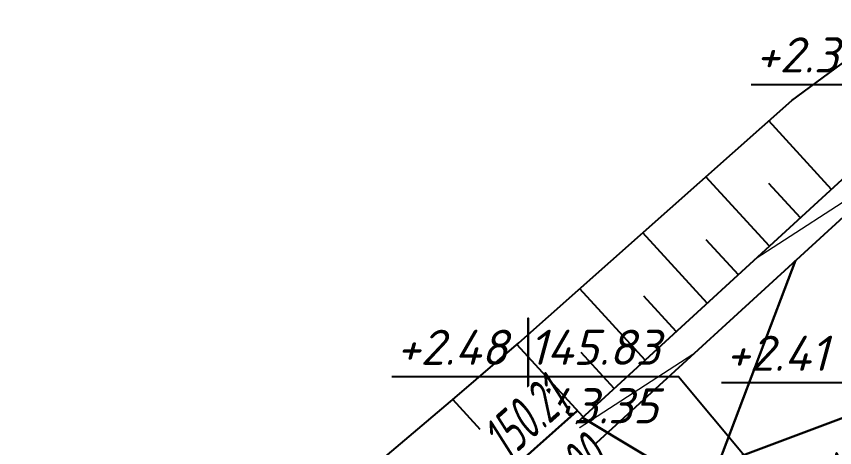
# Model space of a CAD drawing. Header units: metres. Extents: x 2302534 to 2308412, y 452340 to 454783.
# Drawn here: x 2308006.93 to 2308036.07, y 454454.41 to 454469.78 of the extents above; entities that cross this region are included whole.
import ezdxf

# ---------------------------------------------------------------- set-up
doc = ezdxf.new("R2010")
doc.units = ezdxf.units.M
for name, color, linetype in [('АД_серый', 250, 'Continuous'), ('ВП АД', 7, 'Continuous'), ('ГП_здания', 7, 'Continuous'), ('ГП_ПЗМ', 7, 'Continuous'), ('ГП_ПЗМ @ 0.5 (1)', 7, 'Continuous'), ('ГП_Размеры проезд', 7, 'Continuous')]:
    doc.layers.add(name, color=color, linetype=linetype)
doc.layers.add('ГП_АД том 3.2.6', color=250, linetype='Continuous', lineweight=40)
doc.styles.add('ASML', font='isocpeui.ttf')
doc.styles.add('Ck_rus', font='isocpeur.ttf', dxfattribs={"width": 0.8, "oblique": 15, "height": 2.5})
doc.styles.add('СПДС', font='isocpeur.ttf')
doc.styles.add('СПДС 1.25 курсив для М500', font='isocpeui.ttf', dxfattribs={"width": 0.6, "height": 1.25})
doc.dimstyles.new('Ck_Линейный р-р', dxfattribs={"dimscale": 0, "dimtxt": 2.5, "dimasz": 1, "dimexe": 0.5, "dimexo": 0.5, "dimtad": 1, "dimzin": 1, "dimtxsty": 'Ck_rus', "dimblk": 'OBLIQUE', "dimcen": 0, "dimdle": 0.1, "dimadec": 0, "dimazin": 0, "dimtfac": 1, "dimtofl": 0, "dimtmove": 1, "dimatfit": 3, "dimfxl": 1, "dimarcsym": 0})

# ---------------------------------------------------------------- blocks, each defined once
blk = doc.blocks.new('АД 3.2.6')
at = {"layer": 'АД_серый'}
h = blk.add_hatch(dxfattribs=at)
h.set_pattern_fill('ANSI37', color=256, scale=0.25)
h.set_pattern_definition([(45, (-2306981.54755, -453219.10406), (-0.56126600757, 0.56126600757), []), (135, (-2306981.54755, -453219.10406), (-0.56126600757, -0.56126600757), [])])
edge = h.paths.add_edge_path()
edge.add_line((1447.455, 1552.309), (1448.993, 1553.496))
edge.add_line((1448.993, 1553.496), (1448.069, 1554.678))
edge.add_line((1448.069, 1554.678), (1446.517, 1553.48))
edge.add_arc((1539.264, 1427.399), 156.52, 126.33875, 128.59765)
edge.add_line((1441.62, 1549.726), (1440.286, 1548.661))
edge.add_line((1440.286, 1548.661), (1432.438, 1542.427))
edge.add_line((1432.438, 1542.427), (1424.532, 1535.683))
edge.add_line((1424.532, 1535.683), (1399.624, 1514.545))
edge.add_line((1399.624, 1514.545), (1338.629, 1462.78))
edge.add_line((1338.629, 1462.78), (1277.634, 1411.016))
edge.add_arc((2570.054, -111.698), 1997.25, 130.323304, 132.475114)
edge.add_line((1221.371, 1361.415), (1158.76, 1304.093))
edge.add_line((1158.76, 1304.093), (1121.882, 1270.33))
edge.add_line((1121.882, 1270.33), (1072.465, 1225.087))
edge.add_line((1072.465, 1225.087), (1074.584, 1224.993))
edge.add_line((1074.584, 1224.993), (1122.895, 1269.223))
edge.add_line((1122.895, 1269.223), (1159.773, 1302.987))
edge.add_line((1159.773, 1302.987), (1222.384, 1360.309))
edge.add_arc((2570.054, -111.698), 1995.75, 130.323304, 132.475114, ccw=False)
edge.add_line((1278.604, 1409.872), (1339.6, 1461.637))
edge.add_line((1339.6, 1461.637), (1400.595, 1513.401))
edge.add_line((1400.595, 1513.401), (1433.38, 1541.224))
edge.add_line((1433.38, 1541.224), (1441.269, 1547.527))
edge.add_line((1441.269, 1547.527), (1442.568, 1548.565))
edge.add_arc((1539.19, 1427.498), 154.897, 126.31553, 128.59291, ccw=False)
for p, q in [((1075.967, 1241.851, 144.46), (1073.73, 1244.294, 144.46)), ((1073.754, 1239.825, 144.46), (1071.487, 1242.302, 144.46)), ((1074.86, 1240.838, 144.46), (1073.734, 1242.068, 144.46)), ((1071.541, 1237.799, 144.46), (1069.244, 1240.309, 144.46)), ((1072.648, 1238.812, 144.46), (1071.506, 1240.059, 144.46)), ((1069.329, 1235.774, 144.46), (1067.001, 1238.316, 144.46)), ((1070.435, 1236.786, 144.46), (1069.279, 1238.049, 144.46)), ((1067.116, 1233.748, 144.46), (1064.757, 1236.324, 144.46)), ((1068.222, 1234.761, 144.46), (1067.051, 1236.04, 144.46)), ((1064.903, 1231.721, 144.46), (1062.478, 1234.368, 144.46)), ((1066.009, 1232.735, 144.46), (1064.814, 1234.041, 144.46))]:
    blk.add_line(p, q, dxfattribs=at)
blk.add_lwpolyline([(1155.02, 1308.126), (1142.508, 1296.67), (1105.624, 1262.913), (1078.629, 1242.735), (1077.451, 1241.854), (1066.387, 1231.725), (1055.329, 1221.59), (1048.628, 1214.099), (1047.288, 1212.602), (1031.872, 1195.38), (736.844, 925.272), (717.749, 911.006), (708.665, 904.219), (686.538, 883.961), (663.087, 857.745), (404.937, 621.401)], dxfattribs=at)
at = {"layer": 'АД_серый', "linetype": 'Continuous', "flags": 128}
for points in [[(954.581, 1131.713), (967.761, 1143.757), (973.036, 1148.577), (976.686, 1151.995), (991.521, 1165.41), (1010.037, 1182.207), (1010.916, 1183.039), (1028.694, 1198.851), (1043.958, 1216.239), (1045.27, 1217.768), (1051.861, 1225.378), (1062.553, 1234.431), (1063.313, 1235.084), (1064.83, 1236.387), (1074.549, 1245.023), (1102.887, 1265.902), (1121.443, 1282.656), (1140.329, 1299.05), (1147.248, 1305.252), (1152.588, 1310.039)], [(970.608, 1140.647), (975.879, 1145.472), (979.567, 1148.849), (994.318, 1162.354), (1012.757, 1179.236), (1013.65, 1180.053), (1031.197, 1196.118), (1046.613, 1213.339), (1047.953, 1214.837), (1054.654, 1222.328), (1064.975, 1231.787), (1065.713, 1232.463), (1067.187, 1233.813), (1076.775, 1242.591), (1104.949, 1263.65), (1123.391, 1280.529), (1141.832, 1297.408), (1148.685, 1303.682), (1153.974, 1308.524)]]:
    blk.add_lwpolyline(points, dxfattribs=at)
blk = doc.blocks.new('_Oblique')
at = {"color": 0, "linetype": 'ByBlock', "lineweight": -2}
blk.add_line((-0.5, -0.5), (0.5, 0.5), dxfattribs=at)
blk = doc.blocks.new('*D134')
at = {"layer": 'ГП_Размеры проезд', "color": 0, "lineweight": -2, "transparency": 16777216}
for p, q in [((2308034.349, 454449.89), (2308041.797, 454456.711)), ((2308045.285, 454452.828), (2308041.592, 454456.862)), ((2308037.91, 454446.075), (2308034.217, 454450.108))]:
    blk.add_line(p, q, dxfattribs=at)
at = {"layer": 'ГП_Размеры проезд', "color": 0, "lineweight": -2, "transparency": 16777216, "xscale": 0.5, "yscale": 0.5, "zscale": 0.5}
for p, rotation in [((2308041.761, 454456.678), 42.48106372495415), ((2308034.386, 454449.924), 222.4810637249542)]:
    blk.add_blockref('_Oblique', p, dxfattribs=dict(at, rotation=rotation))
at = {"layer": 'ГП_Размеры проезд', "color": 0, "lineweight": 25, "transparency": 16777216, "insert": (2308037.229, 454454.223), "char_height": 1.25, "attachment_point": 5, "rotation": 42.4811, "style": 'Ck_rus', "bg_fill": 3, "box_fill_scale": 1.1, "bg_fill_color": 9, "bg_fill_true_color": 13158600, "bg_fill_transparency": 0}
blk.add_mtext('10,00', dxfattribs=at)
blk = doc.blocks.new('BD_Cart_Mark')
at = {"color": 1, "linetype": 'ByBlock', "lineweight": -2, "transparency": 33554687, "style": 'СПДС'}
for tag, p in [('G_C_H_001', (-4.833, 0.833)), ('G_C_H2_001', (-4.833, -3.333))]:
    blk.add_attdef(tag, p, '', height=2.5, dxfattribs=at)
at = {"color": 26, "linetype": 'ByBlock', "lineweight": -2, "transparency": 33554687, "style": 'СПДС'}
blk.add_attdef('G_C_Red_001', (0.583, 0.833), '', height=2.5, dxfattribs=at)
at = {"color": 176, "linetype": 'ByBlock', "lineweight": -2, "transparency": 33554687, "style": 'СПДС'}
blk.add_attdef('G_C_Black_001', (0.583, -3.333), '', height=2.5, dxfattribs=at)
at = {"color": 214, "linetype": 'ByBlock', "lineweight": -2, "transparency": 33554687, "style": 'СПДС'}
blk.add_attdef('G_C_Dop_001', (0.583, -7.5), '', height=2.5, dxfattribs=at)
blk = doc.blocks.new('ПЗМ_площадка 4')
at = {"layer": 'ГП_ПЗМ', "flags": 128}
for points in [[(-1.419, 126.931), (3.356, 126.931), (3.356, 129.006), (3.356, 124.856), (3.356, 126.931), (8.72, 126.931), (20.066, 120.038)], [(-14.209, 116.531), (-9.361, 116.531), (-9.361, 118.606), (-9.361, 114.456), (-9.361, 116.531), (-3.998, 116.531), (4.511, 106.338)], [(-2.477, 116.318), (2.169, 116.318), (2.169, 118.393), (2.169, 114.243), (2.169, 116.318), (7.531, 116.318), (10.943, 112.228)]]:
    blk.add_lwpolyline(points, dxfattribs=at)
at = {"layer": 'ГП_ПЗМ @ 0.5 (1)'}
ref = blk.add_blockref('BD_Cart_Mark', (3.356, 126.931), dxfattribs=dict(at, xscale=0.5, yscale=0.5, zscale=0.5))
ref.add_attrib('G_C_Red_001', '145.62', (3.393, 127.348), dxfattribs={"layer": '0', "color": 26, "linetype": 'ByBlock', "lineweight": -2, "transparency": 33554687, "height": 1.25, "style": 'ASML'})
ref.add_attrib('G_C_Black_001', '143.25', (3.393, 125.265), dxfattribs={"layer": '0', "color": 176, "linetype": 'ByBlock', "lineweight": -2, "transparency": 33554687, "height": 1.25, "style": 'ASML'})
ref.add_attrib('G_C_H_001', '+2.37', (-1.259, 127.364), dxfattribs={"layer": '0', "color": 5, "linetype": 'ByBlock', "lineweight": -2, "transparency": 33554687, "height": 1.25, "style": 'ASML'})
ref = blk.add_blockref('BD_Cart_Mark', (-9.361, 116.531), dxfattribs=dict(at, xscale=0.5, yscale=0.5, zscale=0.5))
ref.add_attrib('G_C_Red_001', '145.83', (-9.324, 116.948), dxfattribs={"layer": '0', "color": 26, "linetype": 'ByBlock', "lineweight": -2, "transparency": 33554687, "height": 1.25, "style": 'ASML'})
ref.add_attrib('G_C_Black_001', '143.35', (-9.324, 114.864), dxfattribs={"layer": '0', "color": 176, "linetype": 'ByBlock', "lineweight": -2, "transparency": 33554687, "height": 1.25, "style": 'ASML'})
ref.add_attrib('G_C_H_001', '+2.48', (-14.049, 116.948), dxfattribs={"layer": '0', "color": 5, "linetype": 'ByBlock', "lineweight": -2, "transparency": 33554687, "height": 1.25, "style": 'ASML'})
ref = blk.add_blockref('BD_Cart_Mark', (2.169, 116.318), dxfattribs=dict(at, xscale=0.5, yscale=0.5, zscale=0.5))
ref.add_attrib('G_C_Red_001', '145.74', (2.205, 116.751), dxfattribs={"layer": '0', "color": 26, "linetype": 'ByBlock', "lineweight": -2, "transparency": 33554687, "height": 1.25, "style": 'ASML'})
ref.add_attrib('G_C_Black_001', '143.33', (2.205, 114.652), dxfattribs={"layer": '0', "color": 176, "linetype": 'ByBlock', "lineweight": -2, "transparency": 33554687, "height": 1.25, "style": 'ASML'})
ref.add_attrib('G_C_H_001', '+2.41', (-2.317, 116.735), dxfattribs={"layer": '0', "color": 5, "linetype": 'ByBlock', "lineweight": -2, "transparency": 33554687, "height": 1.25, "style": 'ASML'})

msp = doc.modelspace()

# ---------------------------------------------------------------- linework, layer by layer
at = {"layer": 'ВП АД', "color": 5, "linetype": 'Continuous', "lineweight": 20, "flags": 128}
for points, elevation in [([(2308038.261, 454464.23), (2308037.346, 454463.789), (2308033.271, 454461.149)], 145.6), ([(2308031.019, 454457.73), (2308027.409, 454455.392), (2308025.952, 454454.447)], 145.7)]:
    msp.add_lwpolyline(points, dxfattribs=dict(at, elevation=elevation))
at = {"layer": 'ВП АД', "color": 5, "linetype": 'Continuous', "lineweight": 30, "elevation": 145.5, "flags": 128}
msp.add_lwpolyline([(2308045.696, 454458.966), (2308044.652, 454458.575), (2308044.444, 454458.497), (2308042.766, 454457.869), (2308038.807, 454456.387), (2308035.828, 454455.272), (2308033.171, 454454.278), (2308032.158, 454453.899), (2308031.918, 454453.809), (2308033.405, 454457.726), (2308034.678, 454461.081)], dxfattribs=at)

# ---------------------------------------------------------------- block references
at = {"layer": 'ГП_АД том 3.2.6'}
msp.add_blockref('АД 3.2.6', (2306959.994, 453221.76), dxfattribs=at)
at = {"layer": 'ГП_ПЗМ'}
msp.add_blockref('ПЗМ_площадка 4', (2308034.512, 454340.415), dxfattribs=at)

# ---------------------------------------------------------------- next in the draw order: texts
at = {"layer": 'ГП_здания', "color": 1, "lineweight": 30, "insert": (2308023.411, 454455.034, 190.401), "char_height": 1.5, "attachment_point": 1, "rotation": 41.5419, "style": 'СПДС 1.25 курсив для М500', "bg_fill": 3, "box_fill_scale": 1, "bg_fill_color": 256, "bg_fill_transparency": 0}
msp.add_mtext_dynamic_manual_height_columns('{\\L150.21^J\\l\\C256;\\c0;0.000}', width=2.72625, gutter_width=1, heights=[0], dxfattribs=at)

# ---------------------------------------------------------------- next in the draw order: linework, layer by layer
at = {"layer": 'ГП_здания', "color": 1, "lineweight": 30}
msp.add_lwpolyline([(2308027.105, 454455.476), (2308040.89, 454447.192)], dxfattribs=at)

# ---------------------------------------------------------------- next in the draw order: dimensions: what is measured, and where the dimension line sits
at = {"layer": 'ГП_Размеры проезд', "lineweight": 25}
dim = msp.add_aligned_dim(p1=(2308038.079, 454445.89), p2=(2308045.454, 454452.644), distance=5.469, dimstyle='Ck_Линейный р-р', override={"dimgap": 1, "dimtfill": 1}, dxfattribs=at)
dim.commit()
dim.dimension.update_dxf_attribs({"geometry": '*D134', "text_midpoint": (2308037.229, 454454.223)})

doc.saveas('drawing.dxf')
